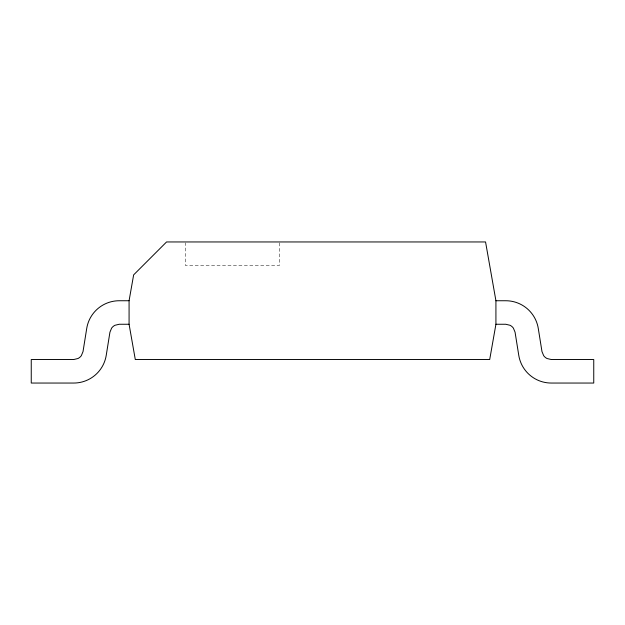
<?xml version="1.0" encoding="UTF-8"?>
<svg xmlns="http://www.w3.org/2000/svg" width="625" height="625" viewBox="0 0 625 625"><rect width="100%" height="100%" fill="white"/><g stroke="black" fill="none" stroke-linecap="round" stroke-linejoin="round"><path stroke-width="0.47" stroke-dasharray="3.12 2.34" d="M279.438 242.891L279.438 265.469L185.375 265.469L185.375 242.891"/><path stroke-width="0.94" d="M129.078 300.742L133.641 274.875L166.562 241.953L485.555 241.953L495.922 300.742L495.922 324.258L489.703 359.531L135.297 359.531L129.078 324.258L129.078 300.742L119.227 300.742A32.922 32.922 0 0 0 86.719 328.461L83.016 351.609L81.328 355.664A9.406 9.406 0 0 1 77.992 358.508L73.727 359.531L31.25 359.531L31.25 383.047L73.727 383.047A32.922 32.922 0 0 0 106.234 355.328L109.938 332.18L111.617 328.125A9.406 9.406 0 0 1 114.961 325.281L119.227 324.258L129.078 324.258M495.922 300.742L505.773 300.742A32.922 32.922 0 0 1 538.281 328.461L541.984 351.609L543.672 355.664A9.406 9.406 0 0 0 547.008 358.508L551.273 359.531L593.75 359.531L593.75 383.047L551.273 383.047A32.922 32.922 0 0 1 518.766 355.328L515.062 332.18L513.383 328.125A9.406 9.406 0 0 0 510.039 325.281L505.773 324.258L495.922 324.258"/></g></svg>
